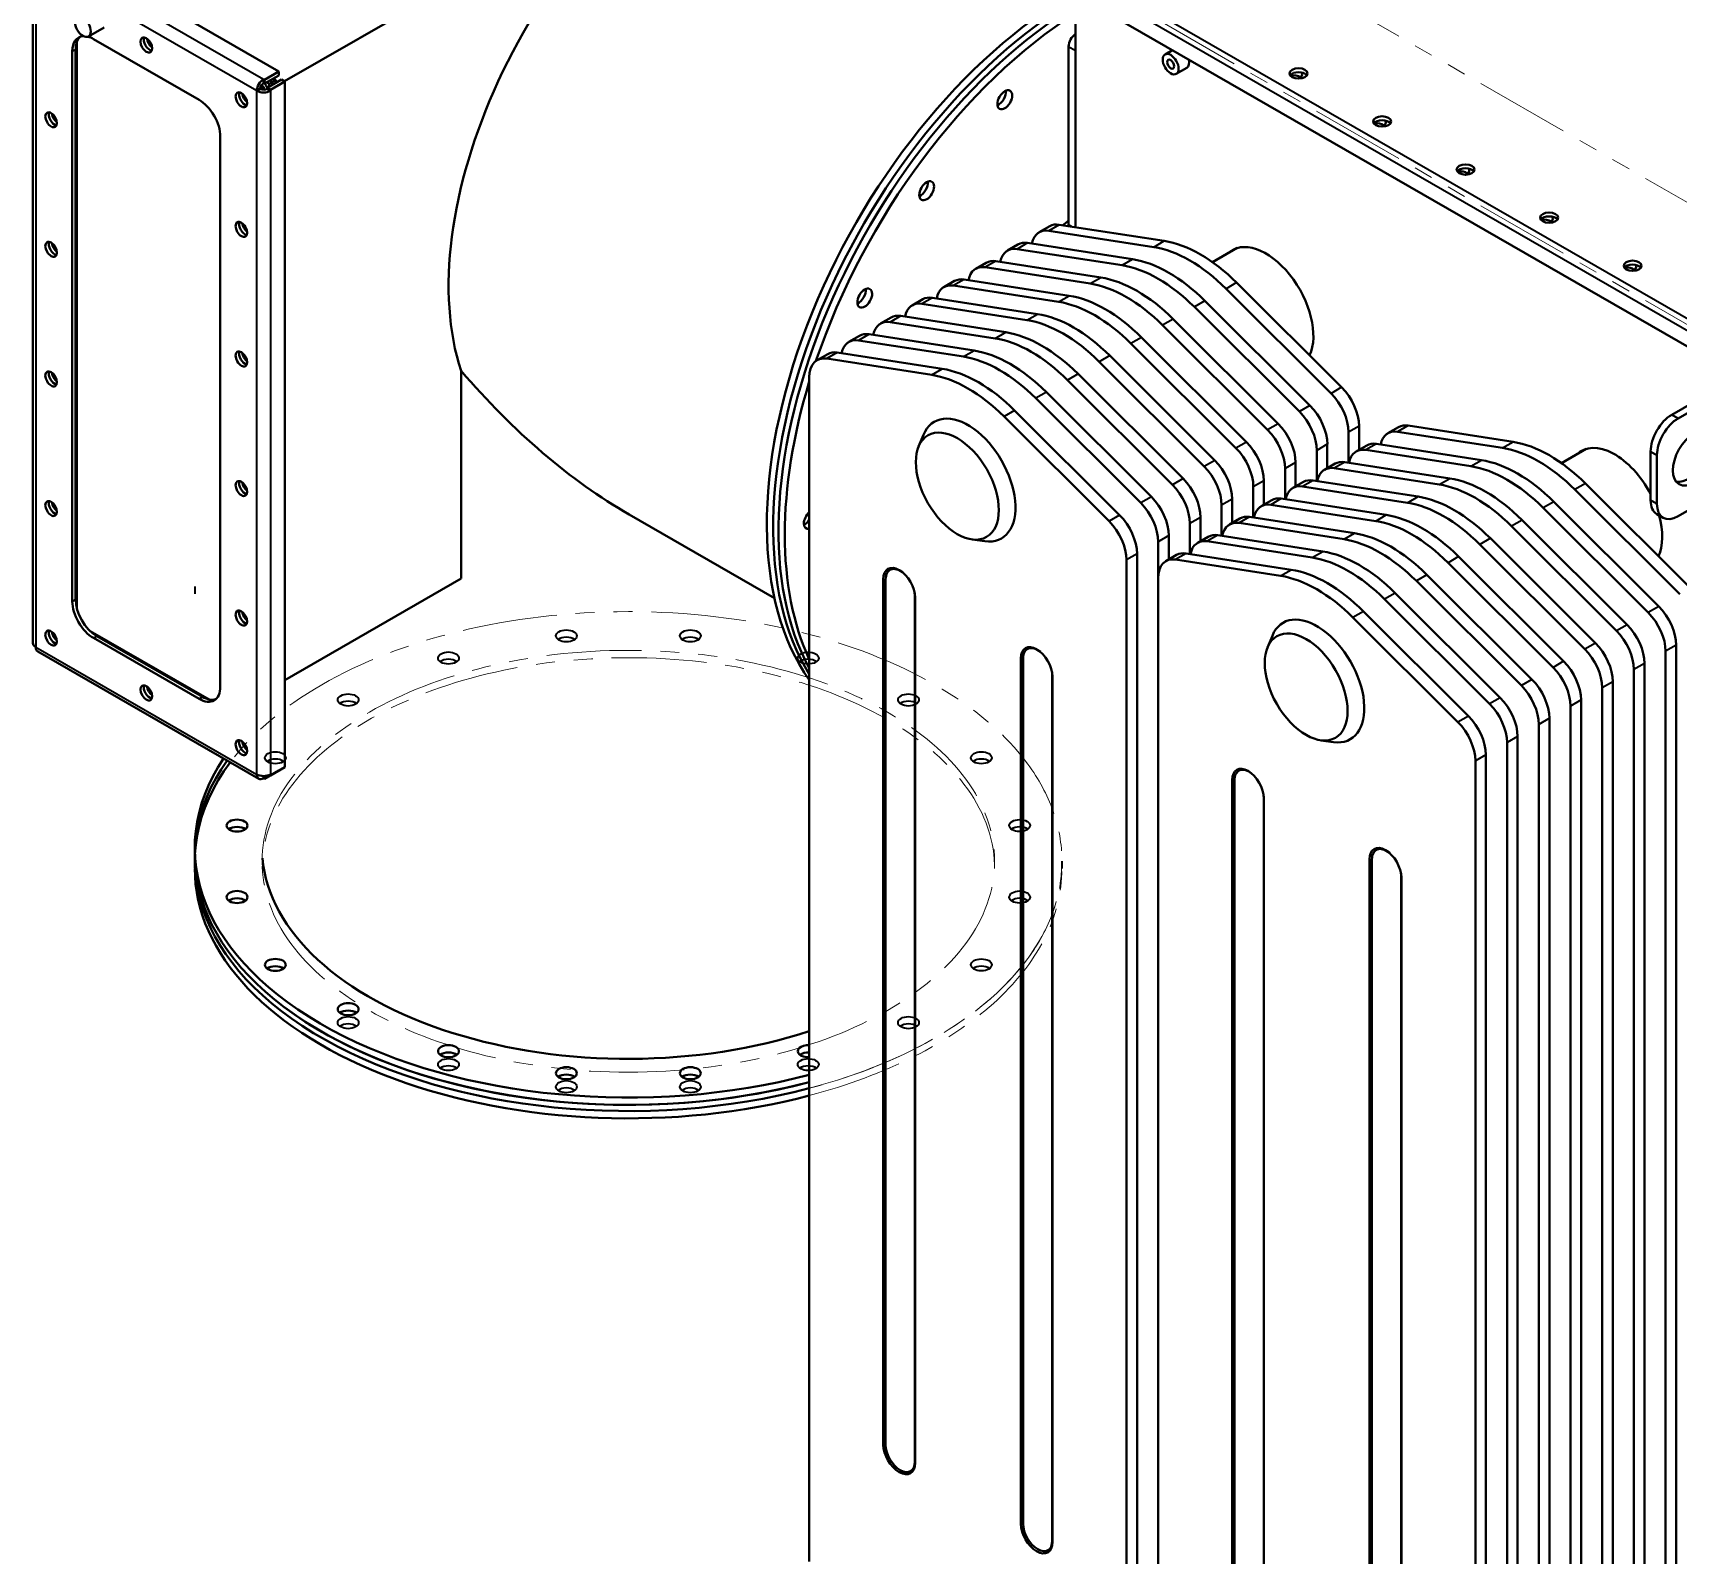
# Model space of a CAD drawing. Header units: millimetres. Extents: x 0 to 5945, y 0 to 4205.
# Drawn here: x 4863 to 5413, y 3178 to 3687 of the extents above; entities that cross this region are included whole.
import ezdxf

# ---------------------------------------------------------------- set-up
doc = ezdxf.new("R2010")
doc.units = ezdxf.units.MM
doc.header["$LTSCALE"] = 5
doc.linetypes.add('PHANTOM', pattern=[63.5, 31.75, -6.35, 6.35, -6.35, 6.35, -6.35])
for name, color, linetype, lineweight in [('가시적인 것(ISO)', 3, 'Continuous', 40), ('가시적인 좁은 것(ISO)', 3, 'Continuous', 35), ('참조(ISO)', 6, 'Continuous', 35)]:
    doc.layers.add(name, color=color, linetype=linetype, lineweight=lineweight)

msp = doc.modelspace()

# ---------------------------------------------------------------- linework, layer by layer
at = {"layer": '가시적인 것(ISO)'}
for p, q in [((4947.2101, 3670.8857), (5088.7463, 3752.391)), ((4870.7675, 3717.139), (4945.3936, 3674.1647)), ((4863.0906, 3711.5631), (4863.0906, 3482.977)), ((5187.837, 3713.7434), (5452.8106, 3561.1552)), ((5211.7829, 3622.0777), (5211.7829, 3699.9539)), ((4886.971, 3688.9079), (4881.6677, 3685.8539)), ((4877.3921, 3681.5481), (4877.3921, 3497.6)), ((4877.7457, 3683.8973), (4877.7457, 3494.8436)), ((4883.3318, 3685.0001), (4918.6872, 3664.6403)), ((5209.4848, 3622.8349), (5209.4848, 3682.5158)), ((5244.2139, 3681.2781), (5241.7314, 3679.8485)), ((4876.2608, 3496.9485), (4876.2608, 3680.8966)), ((4940.5853, 3671.3958), (4940.2539, 3671.5866)), ((4940.2539, 3670.2785), (4940.2539, 3671.5866)), ((4940.2539, 3670.2785), (4940.5853, 3670.0877)), ((4945.3936, 3674.1647), (4940.5853, 3671.3958)), ((4940.5853, 3670.0877), (4945.3936, 3672.8566)), ((4940.5853, 3670.0877), (4940.5853, 3671.3958)), ((4941.2886, 3670.4927), (4942.0924, 3670.0298)), ((4941.3853, 3668.7021), (4946.1936, 3671.471)), ((4943.1531, 3670.6406), (4942.0924, 3670.0298)), ((4942.0924, 3670.0298), (4942.0924, 3669.1093)), ((4943.1531, 3670.6406), (4942.3492, 3671.1035)), ((4943.1531, 3670.6406), (4942.3492, 3671.1035)), ((4942.5167, 3668.0506), (4947.325, 3670.8195)), ((4943.1531, 3670.6406), (4944.2844, 3671.2921)), ((4943.1531, 3669.7201), (4943.1531, 3670.6406)), ((4943.1531, 3669.7201), (4943.1531, 3670.6406)), ((4943.4806, 3671.755), (4944.2844, 3671.2921)), ((4944.2844, 3671.2921), (4944.2844, 3670.3716)), ((4945.3936, 3672.8566), (4945.3936, 3674.1647)), ((4946.1936, 3671.471), (4947.325, 3670.8195)), ((4947.325, 3670.8195), (4947.325, 3441.4671)), ((5249.0096, 3675.3851), (5245.4741, 3673.3491)), ((4939.1226, 3668.3189), (4937.9912, 3667.6674)), ((4939.1226, 3668.4825), (4939.264, 3668.401)), ((4940.3246, 3669.0118), (4939.264, 3668.401)), ((4939.264, 3668.401), (4939.264, 3668.2375)), ((4940.3246, 3669.0118), (4939.4887, 3669.4932)), ((4940.3246, 3668.05), (4940.3246, 3669.0118)), ((4941.3853, 3668.3189), (4941.3853, 3668.7021)), ((4941.3853, 3668.7021), (4942.5167, 3668.0506)), ((4941.3853, 3668.3189), (4942.5167, 3667.6674)), ((4942.5167, 3667.6674), (4942.5167, 3668.0506)), ((4925.7582, 3652.3929), (4925.7582, 3468.4448)), ((5199.6053, 3620.3716), (5203.1409, 3622.4076)), ((5237.9452, 3615.4373), (5202.8202, 3620.8832)), ((5206.3557, 3622.9192), (5241.4807, 3617.4733)), ((5188.9987, 3614.2637), (5192.5343, 3616.2996)), ((5195.7491, 3616.8113), (5230.8741, 3611.3653)), ((5257.6385, 3610.3626), (5265.8967, 3615.1181)), ((5178.3921, 3608.1557), (5181.9277, 3610.1917)), ((5185.1425, 3610.7033), (5220.2675, 3605.2574)), ((5227.3386, 3609.3293), (5192.2136, 3614.7753)), ((5167.7855, 3602.0478), (5171.3211, 3604.0838)), ((5174.5359, 3604.5954), (5209.6609, 3599.1495)), ((5216.732, 3603.2214), (5181.607, 3608.6673)), ((5163.9293, 3598.4874), (5199.0543, 3593.0415)), ((5206.1254, 3597.1135), (5171.0004, 3602.5594)), ((5297.2546, 3566.502), (5262.1296, 3601.5104)), ((5265.6652, 3603.5463), (5300.7902, 3568.538)), ((5157.1789, 3595.9399), (5160.7145, 3597.9758)), ((5195.5188, 3591.0055), (5160.3938, 3596.4515)), ((5286.648, 3560.3941), (5251.523, 3595.4024)), ((5255.0586, 3597.4384), (5290.1836, 3562.4301)), ((5146.5723, 3589.8319), (5150.1079, 3591.8679)), ((5184.9122, 3584.8976), (5149.7872, 3590.3435)), ((5153.3227, 3592.3795), (5188.4477, 3586.9336)), ((5276.0414, 3554.2861), (5240.9164, 3589.2945)), ((5244.452, 3591.3305), (5279.577, 3556.3221)), ((5135.9657, 3583.724), (5139.5012, 3585.76)), ((5174.3056, 3578.7897), (5139.1806, 3584.2356)), ((5142.7161, 3586.2716), (5177.8411, 3580.8256)), ((5265.4348, 3548.1782), (5230.3098, 3583.1866)), ((5233.8454, 3585.2225), (5268.9704, 3550.2142)), ((5125.3591, 3577.6161), (5128.8946, 3579.652)), ((5163.699, 3572.6817), (5128.574, 3578.1277)), ((5132.1095, 3580.1636), (5167.2345, 3574.7177)), ((5254.8282, 3542.0703), (5219.7032, 3577.0786)), ((5223.2388, 3579.1146), (5258.3638, 3544.1063)), ((5006.2842, 3504.6052), (5006.2842, 3574.0967)), ((5122.7582, 3571.8737), (5122.7582, 3175.9217)), ((5244.2216, 3535.9623), (5209.0966, 3570.9707)), ((5212.6322, 3573.0067), (5247.7572, 3537.9983)), ((5433.5744, 3572.2327), (5411.187, 3559.3407)), ((5435.6957, 3571.0111), (5413.3084, 3558.1191)), ((5202.0256, 3566.8987), (5237.1506, 3531.8904)), ((5191.419, 3560.7908), (5226.544, 3525.7824)), ((5233.615, 3529.8544), (5198.49, 3564.8628)), ((5223.0084, 3523.7465), (5187.8834, 3558.7548)), ((5306.6059, 3555.5859), (5306.6059, 3547.6146)), ((5316.2779, 3553.1843), (5319.8135, 3555.2203)), ((5323.0283, 3555.7319), (5358.1533, 3550.286)), ((5159.3052, 3548.6847), (5160.9347, 3552.6628)), ((5295.9993, 3549.4779), (5295.9993, 3541.5066)), ((5303.0704, 3543.3214), (5303.0704, 3553.5499)), ((5305.6713, 3547.0764), (5309.2069, 3549.1124)), ((5312.4217, 3549.624), (5347.5467, 3544.178)), ((5354.6178, 3548.25), (5319.4928, 3553.6959)), ((5292.4638, 3537.2135), (5292.4638, 3547.442)), ((5301.8151, 3543.516), (5336.9401, 3538.0701)), ((5344.0112, 3542.1421), (5308.8862, 3547.588)), ((5374.3112, 3543.1753), (5382.5693, 3547.9309)), ((5381.0752, 3547.0704), (5380.9564, 3547.1389)), ((5381.0289, 3547.0438), (5381.0289, 3547.198)), ((5381.0289, 3547.198), (5381.0289, 3547.0438)), ((5382.0896, 3547.7757), (5382.0896, 3547.6546)), ((5382.2664, 3547.7564), (5382.2664, 3547.8369)), ((5404.116, 3547.0932), (5404.116, 3530.7423)), ((5406.2373, 3529.5207), (5406.2373, 3545.8716)), ((5281.8572, 3531.1055), (5281.8572, 3541.334)), ((5285.3927, 3543.37), (5285.3927, 3535.3987)), ((5295.0647, 3540.9684), (5298.6003, 3543.0044)), ((5333.4046, 3536.0341), (5298.2796, 3541.48)), ((5438.0571, 3539.669), (5413.3084, 3525.4172)), ((5271.2506, 3524.9976), (5271.2506, 3535.2261)), ((5274.7861, 3537.2621), (5274.7861, 3529.2908)), ((5284.4581, 3534.8605), (5287.9937, 3536.8965)), ((5322.798, 3529.9262), (5287.673, 3535.3721)), ((5291.2085, 3537.4081), (5326.3335, 3531.9622)), ((5413.9273, 3499.3147), (5378.8023, 3534.3231)), ((5382.3378, 3536.3591), (5417.4628, 3501.3507)), ((5260.644, 3518.8897), (5260.644, 3529.1182)), ((5264.1795, 3531.1541), (5264.1795, 3523.1828)), ((5273.8515, 3528.7526), (5277.3871, 3530.7885)), ((5312.1914, 3523.8182), (5277.0664, 3529.2642)), ((5280.6019, 3531.3002), (5315.7269, 3525.8542)), ((5403.3207, 3493.2068), (5368.1957, 3528.2151)), ((5371.7312, 3530.2511), (5406.8562, 3495.2428)), ((5111.0791, 3498.0211), (5062.4667, 3526.0152)), ((5250.0374, 3512.7817), (5250.0374, 3523.0102)), ((5253.5729, 3525.0462), (5253.5729, 3517.0749)), ((5263.2449, 3522.6446), (5266.7805, 3524.6806)), ((5301.5848, 3517.7103), (5266.4598, 3523.1562)), ((5269.9953, 3525.1922), (5305.1203, 3519.7463)), ((5392.7141, 3487.0989), (5357.5891, 3522.1072)), ((5361.1246, 3524.1432), (5396.2496, 3489.1348)), ((5406.1967, 3526.1484), (5408.318, 3524.9268)), ((5177.168, 3517.6655), (5181.4266, 3517.078)), ((5239.4308, 3504.6864), (5239.4308, 3516.9023)), ((5242.9663, 3518.9383), (5242.9663, 3510.967)), ((5252.6383, 3516.5367), (5256.1739, 3518.5727)), ((5290.9782, 3511.6024), (5255.8532, 3517.0483)), ((5259.3887, 3519.0843), (5294.5137, 3513.6384)), ((5382.1074, 3480.9909), (5346.9825, 3515.9993)), ((5350.518, 3518.0352), (5385.643, 3483.0269)), ((5228.8242, 3114.8423), (5228.8242, 3510.7944)), ((5232.3597, 3512.8303), (5232.3597, 3116.8783)), ((5242.0317, 3510.4288), (5245.5673, 3512.4647)), ((5280.3716, 3505.4944), (5245.2466, 3510.9404)), ((5248.7821, 3512.9763), (5283.9071, 3507.5304)), ((5339.9114, 3511.9273), (5375.0364, 3476.919)), ((5329.3048, 3505.8194), (5364.4298, 3470.811)), ((5371.5008, 3474.883), (5336.3759, 3509.8913)), ((4947.325, 3470.6528), (5006.2842, 3504.6052)), ((5147.5069, 3214.94), (5147.5069, 3504.3517)), ((5148.2818, 3214.901), (5148.2818, 3504.3127)), ((5239.4308, 3504.6864), (5239.4308, 3108.7344)), ((5318.6982, 3499.7114), (5353.8232, 3464.7031)), ((5360.8942, 3468.775), (5325.7693, 3503.7834)), ((5158.0457, 3498.69), (5158.0457, 3209.2783)), ((5158.1135, 3498.2438), (5158.1135, 3208.8321)), ((5350.2876, 3462.6671), (5315.1626, 3497.6755)), ((5339.681, 3456.5592), (5304.556, 3491.5675)), ((5308.0916, 3493.6035), (5343.2166, 3458.5952)), ((4882.2678, 3487.0209), (4922.014, 3464.1325)), ((4918.6872, 3464.3413), (4883.3318, 3484.7011)), ((4884.4632, 3485.3526), (4919.8185, 3464.9928)), ((5275.9779, 3481.4974), (5277.6073, 3485.4755)), ((4864.6936, 3480.2039), (4938.657, 3437.6112)), ((5193.4689, 3188.4723), (5193.4689, 3477.884)), ((5194.2438, 3188.4332), (5194.2438, 3477.8449)), ((5409.1364, 3084.3027), (5409.1364, 3480.2547)), ((5412.672, 3482.2907), (5412.672, 3086.3386)), ((5204.0077, 3472.2223), (5204.0077, 3182.8106)), ((5398.5298, 3078.1947), (5398.5298, 3474.1467)), ((5402.0654, 3476.1827), (5402.0654, 3080.2307)), ((5204.0755, 3471.776), (5204.0755, 3182.3644)), ((5387.9232, 3072.0868), (5387.9232, 3468.0388)), ((5391.4588, 3470.0748), (5391.4588, 3074.1228)), ((5377.3166, 3065.9789), (5377.3166, 3461.9309)), ((5380.8522, 3463.9668), (5380.8522, 3068.0148)), ((5366.71, 3059.8709), (5366.71, 3455.8229)), ((5370.2456, 3457.8589), (5370.2456, 3061.9069)), ((5293.8407, 3450.4782), (5298.0992, 3449.8907)), ((5359.639, 3451.751), (5359.639, 3055.799)), ((5349.0324, 3445.643), (5349.0324, 3049.691)), ((5356.1034, 3053.763), (5356.1034, 3449.715)), ((4940.5853, 3437.5773), (4945.3936, 3440.3462)), ((4942.1594, 3438.9039), (4942.5167, 3438.6981)), ((4947.325, 3441.4671), (4942.5167, 3438.6981)), ((4942.5167, 3438.6981), (4942.5167, 3439.0813)), ((4945.3936, 3440.3549), (4945.3936, 3440.3462)), ((5345.4968, 3047.655), (5345.4968, 3443.6071)), ((4940.2539, 3438.5415), (4940.2539, 3437.7681)), ((4940.2539, 3437.7681), (4940.5853, 3437.5773)), ((4940.5853, 3438.5514), (4940.5853, 3437.5773)), ((5264.1795, 3147.7527), (5264.1795, 3437.1644)), ((5264.9544, 3147.7137), (5264.9544, 3437.1254)), ((5274.7183, 3431.5027), (5274.7183, 3142.091)), ((5274.7861, 3431.0565), (5274.7861, 3141.6448)), ((5310.1415, 3121.285), (5310.1415, 3410.6967)), ((5310.9164, 3121.246), (5310.9164, 3410.6576)), ((5320.6803, 3405.035), (5320.6803, 3115.6233)), ((5320.7481, 3404.5887), (5320.7481, 3115.1771))]:
    msp.add_line(p, q, dxfattribs=at)
for centre, major_axis, ratio, start_param, end_param in [((5088.7463, 3652.2415), (-61.1314, -106.1565), 0.57809312, 3.92505711, 5.80697069), ((5211.0758, 3581.7966), (-72.3597, -125.6546), 0.57809312, 3.92488681, 6.02867093), ((5213.1971, 3580.575), (-72.3597, -125.6546), 0.57809312, 3.93885065, 5.98641387), ((5213.1971, 3580.575), (-72.3597, -125.6546), 0.57809312, 3.93885065, 5.98641387), ((5214.9649, 3579.557), (-72.3597, -125.6546), 0.57809312, 3.95609658, 5.94845985), ((5214.9649, 3579.557), (-72.3597, -125.6546), 0.57809312, 3.95609658, 5.94845985), ((5217.0862, 3578.3354), (-72.3597, -125.6546), 0.57809312, 3.97680434, 5.04105558), ((5211.9597, 3683.941), (-1.7466, -3.033), 0.57809312, 3.99654656, 5.49585344), ((4883.3318, 3676.8246), (-4.9903, 8.6658), 0.57809312, 5.99767199, 7.07051718), ((4884.4632, 3677.4761), (-4.9903, 8.6658), 0.57809312, 0.1131603, 0.78733187), ((4883.3318, 3676.8246), (4.9903, -8.6658), 0.57809312, 2.3581282, 2.61959577), ((4902.1409, 3683.6472), (-1.3723, 2.3831), 0.57809312, 0.42312772, 2.71846493), ((4902.1409, 3683.6472), (1.3723, -2.3831), 0.57809312, 3.56472037, 5.86005759), ((4903.2015, 3684.258), (1.3723, -2.3831), 0.57809312, 4.06153268, 5.36324528), ((4903.2015, 3684.258), (-1.3723, 2.3831), 0.57809312, 0.91994003, 2.22165262), ((5247.1383, 3678.6348), (1.8714, -3.2497), 0.57809312, 0, 1.10556664), ((4940.2539, 3668.9705), (-1.5969, -2.7731), 0.57809312, 3.92505711, 5.49585344), ((4940.2539, 3668.9705), (0.7985, 1.3865), 0.57809312, 0.78346445, 2.22893295), ((4938.5569, 3667.978), (-2.4952, 4.3329), 0.57809312, 4.55493043, 4.87631282), ((5286.3827, 3672.2065), (3, 0), 0.5758617, 0.38826696, 2.7533257), ((5284.6149, 3671.1806), (-3, 0), 0.5758617, 3.77455889, 5.04334361), ((5284.6149, 3673.2244), (3, 0), 0.5758617, 5.30135424, 6.63880804), ((4918.6872, 3656.4648), (4.9903, -8.6658), 0.57809312, 0.78733187, 2.3581282), ((4933.9607, 3665.3234), (-1.3723, 2.3831), 0.57809312, 0.42312772, 2.71846493), ((4933.9607, 3665.3234), (1.3723, -2.3831), 0.57809312, 3.56472037, 5.86005759), ((4935.0213, 3665.9342), (1.3723, -2.3831), 0.57809312, 4.06153268, 5.36324528), ((4935.0213, 3665.9342), (-1.3723, 2.3831), 0.57809312, 0.91994003, 2.22165262), ((4940.2539, 3668.9705), (3.2, 0), 0.5758617, 3.92699082, 5.49778714), ((4940.2539, 3668.9705), (1.6, 0), 0.5758617, 4.05231865, 5.49778714), ((5186.0126, 3665.9077), (1.7466, 3.033), 0.57809312, 3.79126171, 5.63351625), ((5186.0126, 3665.9077), (-1.7466, -3.033), 0.57809312, 0.64966906, 2.4919236), ((4870.3211, 3658.641), (-1.3723, 2.3831), 0.57809312, 0.42312772, 2.71846493), ((4870.3211, 3658.641), (1.3723, -2.3831), 0.57809312, 3.56472037, 5.86005759), ((4871.3817, 3659.2518), (1.3723, -2.3831), 0.57809312, 4.06153268, 5.36324528), ((4871.3817, 3659.2518), (-1.3723, 2.3831), 0.57809312, 0.91994003, 2.22165262), ((5314.3134, 3656.1222), (3, 0), 0.5758617, 0.38826696, 2.7533257), ((5312.5456, 3655.0963), (-3, 0), 0.5758617, 3.77455889, 5.04334361), ((5312.5456, 3657.1402), (3, 0), 0.5758617, 5.30135424, 6.63880804), ((5159.8943, 3635.4808), (1.7466, 3.033), 0.57809312, 3.79126171, 5.63351625), ((5159.8943, 3635.4808), (-1.7466, -3.033), 0.57809312, 0.64966906, 2.4919236), ((5342.2441, 3640.038), (3, 0), 0.5758617, 0.38826696, 2.7533257), ((5340.4764, 3639.0121), (-3, 0), 0.5758617, 3.77455889, 5.04334361), ((5340.4764, 3641.056), (3, 0), 0.5758617, 5.30135424, 6.63880804), ((4933.9607, 3621.9934), (-1.3723, 2.3831), 0.57809312, 0.42312772, 2.71846493), ((4933.9607, 3621.9934), (1.3723, -2.3831), 0.57809312, 3.56472037, 5.86005759), ((4935.0213, 3622.6042), (1.3723, -2.3831), 0.57809312, 4.06153268, 5.36324528), ((4935.0213, 3622.6042), (-1.3723, 2.3831), 0.57809312, 0.91994003, 2.22165262), ((5205.8432, 3609.5393), (-6.2379, 10.8323), 0.57809312, 5.8487867, 6.86714547), ((5209.3788, 3611.5753), (-6.2379, 10.8323), 0.57809312, 5.8487867, 6.28318531), ((5217.0862, 3578.3354), (31.1895, 54.1615), 0.57809312, 0.95632402, 1.00102171), ((5211.9597, 3624.2601), (-1.7466, -3.033), 0.57809312, 5.49585344, 5.64333375), ((5370.1748, 3623.9538), (3, 0), 0.5758617, 0.38826696, 2.7533257), ((5368.4071, 3622.9279), (-3, 0), 0.5758617, 3.77455889, 5.04334361), ((5368.4071, 3624.9718), (3, 0), 0.5758617, 5.30135424, 6.63880804), ((4870.3211, 3615.311), (-1.3723, 2.3831), 0.57809312, 0.42312772, 2.71846493), ((4870.3211, 3615.311), (1.3723, -2.3831), 0.57809312, 3.56472037, 5.86005759), ((4871.3817, 3615.9218), (1.3723, -2.3831), 0.57809312, 4.06153268, 5.36324528), ((4871.3817, 3615.9218), (-1.3723, 2.3831), 0.57809312, 0.91994003, 2.22165262), ((5195.2366, 3603.4314), (-6.2379, 10.8323), 0.57809312, 5.8487867, 6.86714547), ((5198.7722, 3605.4674), (-6.2379, 10.8323), 0.57809312, 5.8487867, 6.28318531), ((5250.0374, 3570.0617), (-24.9516, 43.3292), 0.57809312, 5.150655, 5.8487867), ((5253.5729, 3572.0977), (24.9516, -43.3292), 0.57809312, 2.00906235, 2.70719405), ((5275.4225, 3594.8993), (-11.2282, 19.4981), 0.57809312, 3.52476403, 6.42472478), ((5188.1656, 3599.3594), (-6.2379, 10.8323), 0.57809312, 5.8487867, 6.28318531), ((5242.9663, 3565.9897), (24.9516, -43.3292), 0.57809312, 2.00906235, 2.70719405), ((5276.5539, 3595.5509), (-11.2282, 19.4981), 0.57809312, 0.05020729, 0.14153947), ((5398.1056, 3607.8695), (3, 0), 0.5758617, 0.38826696, 2.7533257), ((5396.3378, 3608.8875), (3, 0), 0.5758617, 5.30135424, 6.63880804), ((5177.559, 3593.2515), (-6.2379, 10.8323), 0.57809312, 5.8487867, 6.28318531), ((5184.63, 3597.3234), (-6.2379, 10.8323), 0.57809312, 5.8487867, 6.86714547), ((5232.3597, 3559.8818), (24.9516, -43.3292), 0.57809312, 2.00906235, 2.70719405), ((5239.4308, 3563.9537), (-24.9516, 43.3292), 0.57809312, 5.150655, 5.8487867), ((5396.3378, 3606.8437), (-3, 0), 0.5758617, 3.77455889, 5.04334361), ((5139.1668, 3599.5796), (1.7466, 3.033), 0.57809312, 3.79126171, 5.63351625), ((5139.1668, 3599.5796), (-1.7466, -3.033), 0.57809312, 0.64966906, 2.4919236), ((5166.9524, 3587.1435), (-6.2379, 10.8323), 0.57809312, 5.8487867, 6.28318531), ((5174.0234, 3591.2155), (-6.2379, 10.8323), 0.57809312, 5.8487867, 6.86714547), ((5221.7531, 3553.7738), (24.9516, -43.3292), 0.57809312, 2.00906235, 2.70719405), ((5228.8242, 3557.8458), (-24.9516, 43.3292), 0.57809312, 5.150655, 5.8487867), ((5163.4168, 3585.1076), (-6.2379, 10.8323), 0.57809312, 5.8487867, 6.86714547), ((5211.1465, 3547.6659), (24.9516, -43.3292), 0.57809312, 2.00906235, 2.70719405), ((5218.2176, 3551.7379), (-24.9516, 43.3292), 0.57809312, 5.150655, 5.8487867), ((5152.8102, 3578.9996), (-6.2379, 10.8323), 0.57809312, 5.8487867, 6.86714547), ((5156.3458, 3581.0356), (-6.2379, 10.8323), 0.57809312, 5.8487867, 6.28318531), ((5207.611, 3545.6299), (-24.9516, 43.3292), 0.57809312, 5.150655, 5.8487867), ((5142.2036, 3572.8917), (-6.2379, 10.8323), 0.57809312, 5.8487867, 6.86714547), ((5145.7392, 3574.9277), (-6.2379, 10.8323), 0.57809312, 5.8487867, 6.28318531), ((5197.0044, 3539.522), (-24.9516, 43.3292), 0.57809312, 5.150655, 5.8487867), ((5200.5399, 3541.558), (24.9516, -43.3292), 0.57809312, 2.00906235, 2.70719405), ((4933.9607, 3578.6634), (-1.3723, 2.3831), 0.57809312, 0.42312772, 2.71846493), ((4933.9607, 3578.6634), (1.3723, -2.3831), 0.57809312, 3.56472037, 5.86005759), ((4935.0213, 3579.2742), (1.3723, -2.3831), 0.57809312, 4.06153268, 5.36324528), ((4935.0213, 3579.2742), (-1.3723, 2.3831), 0.57809312, 0.91994003, 2.22165262), ((5131.597, 3566.7838), (-6.2379, 10.8323), 0.57809312, 5.8487867, 7.07051718), ((5135.1326, 3568.8197), (-6.2379, 10.8323), 0.57809312, 5.8487867, 6.28318531), ((5186.3978, 3533.4141), (-24.9516, 43.3292), 0.57809312, 5.150655, 5.8487867), ((5189.9333, 3535.45), (24.9516, -43.3292), 0.57809312, 2.00906235, 2.70719405), ((4870.3211, 3571.981), (-1.3723, 2.3831), 0.57809312, 0.42312772, 2.71846493), ((4870.3211, 3571.981), (1.3723, -2.3831), 0.57809312, 3.56472037, 5.86005759), ((4871.3817, 3572.5918), (1.3723, -2.3831), 0.57809312, 4.06153268, 5.36324528), ((4871.3817, 3572.5918), (-1.3723, 2.3831), 0.57809312, 0.91994003, 2.22165262), ((5062.2298, 3667.5113), (-86.7043, 149.9827), 0.57697849, 1.88094673, 2.35716134), ((5175.7912, 3527.3061), (-24.9516, 43.3292), 0.57809312, 5.150655, 5.8487867), ((5179.3267, 3529.3421), (24.9516, -43.3292), 0.57809312, 2.00906235, 2.70719405), ((5217.0862, 3578.3354), (-72.3597, -125.6546), 0.57809312, 5.09313759, 5.89856928), ((5294.2316, 3558.6398), (-6.2379, 10.8323), 0.57809312, 3.92892453, 5.150655), ((5297.7671, 3560.6758), (6.2379, -10.8323), 0.57809312, 0.78733187, 2.00906235), ((5283.625, 3552.5319), (-6.2379, 10.8323), 0.57809312, 3.92892453, 5.150655), ((5287.1605, 3554.5679), (6.2379, -10.8323), 0.57809312, 0.78733187, 2.00906235), ((5175.7912, 3537.5255), (-11.2282, 19.4981), 0.57809312, 2.72019421, 6.70458375), ((5276.5539, 3548.46), (6.2379, -10.8323), 0.57809312, 0.78733187, 2.00906235), ((5326.0514, 3544.388), (-6.2379, 10.8323), 0.57809312, 5.8487867, 6.28318531), ((5411.187, 3551.1652), (-4.9903, -8.6658), 0.57809312, 3.92505711, 5.49585344), ((5413.3084, 3549.9436), (4.9903, 8.6658), 0.57809312, 0.78346445, 2.35426078), ((5265.9473, 3542.352), (6.2379, -10.8323), 0.57809312, 0.78733187, 2.00906235), ((5273.0184, 3546.424), (-6.2379, 10.8323), 0.57809312, 3.92892453, 5.150655), ((5315.4448, 3538.2801), (-6.2379, 10.8323), 0.57809312, 5.8487867, 6.28318531), ((5322.5158, 3542.352), (-6.2379, 10.8323), 0.57809312, 5.8487867, 6.86714547), ((5370.2456, 3504.9104), (24.9516, -43.3292), 0.57809312, 2.00906235, 2.70719405), ((5392.0952, 3527.712), (-11.2282, 19.4981), 0.57809312, 4.64321908, 6.42472478), ((5416.4903, 3546.0437), (-4.9903, -8.6658), 0.57809312, 0.21333761, 2.92825504), ((5255.3407, 3536.2441), (6.2379, -10.8323), 0.57809312, 0.78733187, 2.00906235), ((5262.4118, 3540.316), (-6.2379, 10.8323), 0.57809312, 3.92892453, 5.150655), ((5304.8382, 3532.1721), (-6.2379, 10.8323), 0.57809312, 5.8487867, 6.28318531), ((5311.9092, 3536.2441), (-6.2379, 10.8323), 0.57809312, 5.8487867, 6.86714547), ((5359.639, 3498.8024), (24.9516, -43.3292), 0.57809312, 2.00906235, 2.70719405), ((5366.71, 3502.8744), (-24.9516, 43.3292), 0.57809312, 5.150655, 5.8487867), ((5393.2265, 3528.3636), (-11.2282, 19.4981), 0.57809312, 0.05020729, 0.14153947), ((5244.7341, 3530.1361), (6.2379, -10.8323), 0.57809312, 0.78733187, 2.00906235), ((5251.8052, 3534.2081), (-6.2379, 10.8323), 0.57809312, 3.92892453, 5.150655), ((5301.3026, 3530.1361), (-6.2379, 10.8323), 0.57809312, 5.8487867, 6.86714547), ((5349.0324, 3492.6945), (24.9516, -43.3292), 0.57809312, 2.00906235, 2.70719405), ((5356.1034, 3496.7664), (-24.9516, 43.3292), 0.57809312, 5.150655, 5.8487867), ((4933.9607, 3535.3334), (-1.3723, 2.3831), 0.57809312, 0.42312772, 2.71846493), ((4933.9607, 3535.3334), (1.3723, -2.3831), 0.57809312, 3.56472037, 5.86005759), ((4935.0213, 3535.9442), (1.3723, -2.3831), 0.57809312, 4.06153268, 5.36324528), ((4935.0213, 3535.9442), (-1.3723, 2.3831), 0.57809312, 0.91994003, 2.22165262), ((5241.1986, 3528.1002), (-6.2379, 10.8323), 0.57809312, 3.92892453, 5.150655), ((5290.696, 3524.0282), (-6.2379, 10.8323), 0.57809312, 5.8487867, 6.86714547), ((5294.2316, 3526.0642), (-6.2379, 10.8323), 0.57809312, 5.8487867, 6.28318531), ((5345.4968, 3490.6585), (-24.9516, 43.3292), 0.57809312, 5.150655, 5.8487867), ((4870.3211, 3528.651), (-1.3723, 2.3831), 0.57809312, 0.42312772, 2.71846493), ((4870.3211, 3528.651), (1.3723, -2.3831), 0.57809312, 3.56472037, 5.86005759), ((4871.3817, 3529.2618), (1.3723, -2.3831), 0.57809312, 4.06153268, 5.36324528), ((4871.3817, 3529.2618), (-1.3723, 2.3831), 0.57809312, 0.91994003, 2.22165262), ((5230.592, 3521.9922), (-6.2379, 10.8323), 0.57809312, 3.92892453, 5.150655), ((5234.1275, 3524.0282), (6.2379, -10.8323), 0.57809312, 0.78733187, 2.00906235), ((5280.0894, 3517.9203), (-6.2379, 10.8323), 0.57809312, 5.8487867, 6.86714547), ((5283.625, 3519.9563), (-6.2379, 10.8323), 0.57809312, 5.8487867, 6.28318531), ((5334.8902, 3484.5506), (-24.9516, 43.3292), 0.57809312, 5.150655, 5.8487867), ((5338.4258, 3486.5866), (24.9516, -43.3292), 0.57809312, 2.00906235, 2.70719405), ((5411.187, 3534.8142), (-4.9903, -8.6658), 0.57809312, 5.49585344, 6.28318531), ((5413.3084, 3533.5927), (-4.9903, -8.6658), 0.57809312, 5.49585344, 7.06664976), ((5123.3946, 3524.382), (-1.7466, -3.033), 0.57809312, 4.18512158, 6.80658529), ((5121.2733, 3525.6036), (1.7466, 3.033), 0.57809312, 3.79126171, 4.56855822), ((5121.2733, 3525.6036), (-1.7466, -3.033), 0.57809312, 0.64966906, 1.42696556), ((5219.9854, 3515.8843), (-6.2379, 10.8323), 0.57809312, 3.92892453, 5.150655), ((5223.5209, 3517.9203), (6.2379, -10.8323), 0.57809312, 0.78733187, 2.00906235), ((5269.4828, 3511.8123), (-6.2379, 10.8323), 0.57809312, 5.8487867, 6.86714547), ((5273.0184, 3513.8483), (-6.2379, 10.8323), 0.57809312, 5.8487867, 6.28318531), ((5324.2836, 3478.4426), (-24.9516, 43.3292), 0.57809312, 5.150655, 5.8487867), ((5327.8191, 3480.4786), (24.9516, -43.3292), 0.57809312, 2.00906235, 2.70719405), ((5392.0952, 3527.712), (11.2282, -19.4981), 0.57809312, 0.38317138, 1.15180244), ((5258.8762, 3505.7044), (-6.2379, 10.8323), 0.57809312, 5.8487867, 6.86714547), ((5262.4118, 3507.7404), (-6.2379, 10.8323), 0.57809312, 5.8487867, 6.28318531), ((5313.677, 3472.3347), (-24.9516, 43.3292), 0.57809312, 5.150655, 5.8487867), ((5317.2125, 3474.3707), (24.9516, -43.3292), 0.57809312, 2.00906235, 2.70719405), ((5248.2696, 3499.5965), (-6.2379, 10.8323), 0.57809312, 5.8487867, 7.07051718), ((5251.8052, 3501.6324), (-6.2379, 10.8323), 0.57809312, 5.8487867, 6.28318531), ((5303.0704, 3466.2268), (-24.9516, 43.3292), 0.57809312, 5.150655, 5.8487867), ((5306.6059, 3468.2627), (24.9516, -43.3292), 0.57809312, 2.00906235, 2.70719405), ((5152.8102, 3501.2977), (-3.7427, 6.4994), 0.57809312, 3.92892453, 7.07051718), ((5153.1638, 3501.5013), (-3.4454, 5.983), 0.57809312, 5.30470402, 7.07051718), ((5292.4638, 3460.1188), (-24.9516, 43.3292), 0.57809312, 5.150655, 5.8487867), ((5295.9993, 3462.1548), (24.9516, -43.3292), 0.57809312, 2.00906235, 2.70719405), ((5153.1638, 3501.5013), (3.4454, -5.983), 0.57809312, 0.78733187, 0.97848129), ((4883.3318, 3492.8765), (-4.9903, 8.6658), 0.57809312, 0.78733187, 2.3581282), ((4884.4632, 3493.528), (4.9903, -8.6658), 0.57809312, 3.92892453, 5.49972085), ((5403.8331, 3487.3806), (6.2379, -10.8323), 0.57809312, 0.78733187, 2.00906235), ((4933.9607, 3492.0034), (-1.3723, 2.3831), 0.57809312, 0.42312772, 2.71846493), ((4933.9607, 3492.0034), (1.3723, -2.3831), 0.57809312, 3.56472037, 5.86005759), ((4935.0213, 3492.6142), (1.3723, -2.3831), 0.57809312, 4.06153268, 5.36324528), ((4935.0213, 3492.6142), (-1.3723, 2.3831), 0.57809312, 0.91994003, 2.22165262), ((5292.4638, 3470.3382), (-11.2282, 19.4981), 0.57809312, 2.72019421, 6.70458375), ((5393.2265, 3481.2727), (6.2379, -10.8323), 0.57809312, 0.78733187, 2.00906235), ((5400.2976, 3485.3446), (-6.2379, 10.8323), 0.57809312, 3.92892453, 5.150655), ((4866.2906, 3482.977), (-3.2, 0), 0.5758617, 0, 0.78539816), ((4870.3211, 3485.321), (-1.3723, 2.3831), 0.57809312, 0.42312772, 2.71846493), ((4870.3211, 3485.321), (1.3723, -2.3831), 0.57809312, 3.56472037, 5.86005759), ((4871.3817, 3485.9318), (1.3723, -2.3831), 0.57809312, 4.06153268, 5.36324528), ((4871.3817, 3485.9318), (-1.3723, 2.3831), 0.57809312, 0.91994003, 2.22165262), ((5382.6199, 3475.1647), (6.2379, -10.8323), 0.57809312, 0.78733187, 2.00906235), ((5389.691, 3479.2367), (-6.2379, 10.8323), 0.57809312, 3.92892453, 5.150655), ((4866.2906, 3482.977), (-1.5969, -2.7731), 0.57809312, 5.49585344, 6.28318531), ((5198.7722, 3474.83), (-3.7427, 6.4994), 0.57809312, 3.92892453, 7.07051718), ((5199.1257, 3475.0336), (-3.4454, 5.983), 0.57809312, 5.30470402, 7.07051718), ((5379.0844, 3473.1287), (-6.2379, 10.8323), 0.57809312, 3.92892453, 5.150655), ((5199.1257, 3475.0336), (3.4454, -5.983), 0.57809312, 0.78733187, 0.97848129), ((5368.4778, 3467.0208), (-6.2379, 10.8323), 0.57809312, 3.92892453, 5.150655), ((5372.0133, 3469.0568), (6.2379, -10.8323), 0.57809312, 0.78733187, 2.00906235), ((4902.1409, 3466.9972), (-1.3723, 2.3831), 0.57809312, 0.42312772, 2.71846493), ((4902.1409, 3466.9972), (1.3723, -2.3831), 0.57809312, 3.56472037, 5.86005759), ((4903.2015, 3467.608), (1.3723, -2.3831), 0.57809312, 4.06153268, 5.36324528), ((4903.2015, 3467.608), (-1.3723, 2.3831), 0.57809312, 0.91994003, 2.22165262), ((4918.6872, 3472.5167), (4.9903, -8.6658), 0.57809312, 5.49972085, 7.07051718), ((5357.8712, 3460.9129), (-6.2379, 10.8323), 0.57809312, 3.92892453, 5.150655), ((5361.4067, 3462.9489), (6.2379, -10.8323), 0.57809312, 0.78733187, 2.00906235), ((4919.8185, 3473.1683), (4.9903, -8.6658), 0.57809312, 5.49972085, 6.17002501), ((5347.2646, 3454.8049), (-6.2379, 10.8323), 0.57809312, 3.92892453, 5.150655), ((5350.8001, 3456.8409), (6.2379, -10.8323), 0.57809312, 0.78733187, 2.00906235), ((5336.658, 3448.697), (-6.2379, 10.8323), 0.57809312, 3.92892453, 5.150655), ((5340.1935, 3450.733), (6.2379, -10.8323), 0.57809312, 0.78733187, 2.00906235), ((4933.9607, 3448.6734), (-1.3723, 2.3831), 0.57809312, 0.42312772, 2.71846493), ((4933.9607, 3448.6734), (1.3723, -2.3831), 0.57809312, 3.56472037, 5.86005759), ((4935.0213, 3449.2842), (1.3723, -2.3831), 0.57809312, 4.06153268, 5.36324528), ((4935.0213, 3449.2842), (-1.3723, 2.3831), 0.57809312, 0.91994003, 2.22165262), ((5062.2298, 3414.5158), (145, 0), 0.5758617, 2.77539968, 5.14301179), ((5062.2298, 3410.0192), (-145, 0), 0.5758617, -0.40751202, 2.00141913), ((5062.2298, 3412.0631), (145, 0), 0.5758617, 2.7527731, 5.14301179), ((4940.2539, 3440.3843), (-1.5969, -2.7731), 0.57809312, 5.49585344, 7.06664976), ((4940.2539, 3440.3843), (-3.2, 0), 0.5758617, 0.78539816, 2.35619449), ((5269.4828, 3434.1104), (-3.7427, 6.4994), 0.57809312, 3.92892453, 7.07051718), ((5269.8364, 3434.314), (-3.4454, 5.983), 0.57809312, 5.30470402, 7.07051718), ((5269.8364, 3434.314), (3.4454, -5.983), 0.57809312, 0.78733187, 0.97848129), ((4931.3611, 3419.5028), (-3.5, 0), 0.5758617, 3.79568613, 5.62909183), ((5315.4448, 3407.6427), (-3.7427, 6.4994), 0.57809312, 3.92892453, 7.07051718), ((5315.7983, 3407.8463), (-3.4454, 5.983), 0.57809312, 5.30470402, 7.07051718), ((5062.2298, 3407.5666), (145, 0), 0.5758617, 3.14159265, 5.14301179), ((5062.2298, 3414.5158), (122.5, 0), 0.5758617, 3.19086726, 5.22919856), ((5315.7983, 3407.8463), (3.4454, -5.983), 0.57809312, 0.78733187, 0.97848129), ((4931.3611, 3395.6304), (-3.5, 0), 0.5758617, 3.79568613, 5.62909183), ((4944.1715, 3372.9264), (-3.5, 0), 0.5758617, 3.79568613, 5.62909183), ((5062.2298, 3412.0631), (145, 0), 0.5758617, 3.79757809, 5.14301179), ((4968.5382, 3358.1097), (-3.5, 0), 0.5758617, 3.79568613, 5.62909183), ((4968.5382, 3358.1097), (3.5, 0), 0.5758617, 0.65409348, 2.48749917), ((5002.0761, 3344.0778), (-3.5, 0), 0.5758617, 3.79568613, 5.62909183), ((5002.0761, 3344.0778), (3.5, 0), 0.5758617, 0.65409348, 2.48749917), ((5122.3836, 3346.5305), (-3.5, 0), 0.5758617, 4.60515523, 7.96121539), ((5122.3836, 3344.0778), (-3.5, 0), 0.5758617, 4.60515523, 5.62909183), ((5122.3836, 3344.0778), (3.5, 0), 0.5758617, 1.46356257, 2.48749917), ((5041.5023, 3336.7008), (-3.5, 0), 0.5758617, 3.79568613, 5.62909183), ((5041.5023, 3336.7008), (3.5, 0), 0.5758617, 0.65409348, 2.48749917), ((5082.9574, 3336.7008), (-3.5, 0), 0.5758617, 3.79568613, 5.62909183), ((5082.9574, 3336.7008), (3.5, 0), 0.5758617, 0.65409348, 2.48749917), ((5152.8102, 3211.886), (3.7427, -6.4994), 0.57809312, 3.92892453, 7.07051718), ((5153.1638, 3212.0896), (3.4454, -5.983), 0.57809312, 3.92892453, 7.07051718), ((5198.7722, 3185.4183), (3.7427, -6.4994), 0.57809312, 3.92892453, 7.07051718), ((5199.1257, 3185.6219), (3.4454, -5.983), 0.57809312, 3.92892453, 7.07051718)]:
    msp.add_ellipse(centre, major_axis=major_axis, ratio=ratio, start_param=start_param, end_param=end_param, dxfattribs=at)
for centre, major_axis, ratio in [((4879.7963, 3689.1036), (-1.8714, 3.2497), 0.57809312), ((4901.0095, 3682.9957), (-1.3723, 2.3831), 0.57809312), ((5243.6027, 3676.5988), (-1.8714, 3.2497), 0.57809312), ((5243.6027, 3676.5988), (-0.8293, 1.44), 0.57809312), ((5286.3827, 3673.5145), (3, 0), 0.5758617), ((4932.8293, 3664.6719), (-1.3723, 2.3831), 0.57809312), ((5188.1339, 3664.6861), (1.7466, 3.033), 0.57809312), ((4869.1897, 3657.9895), (-1.3723, 2.3831), 0.57809312), ((5314.3134, 3657.4303), (3, 0), 0.5758617), ((5342.2441, 3641.3461), (3, 0), 0.5758617), ((5162.0157, 3634.2592), (1.7466, 3.033), 0.57809312), ((5370.1748, 3625.2618), (3, 0), 0.5758617), ((4932.8293, 3621.3419), (-1.3723, 2.3831), 0.57809312), ((4869.1897, 3614.6595), (-1.3723, 2.3831), 0.57809312), ((5398.1056, 3609.1776), (3, 0), 0.5758617), ((5141.2881, 3598.358), (1.7466, 3.033), 0.57809312), ((4932.8293, 3578.0119), (-1.3723, 2.3831), 0.57809312), ((4869.1897, 3571.3295), (-1.3723, 2.3831), 0.57809312), ((5172.2557, 3535.4895), (9.7876, -16.9965), 0.57809312), ((5418.6117, 3544.8221), (4.9903, 8.6658), 0.57809312), ((4932.8293, 3534.6819), (-1.3723, 2.3831), 0.57809312), ((4869.1897, 3527.9995), (-1.3723, 2.3831), 0.57809312), ((4932.8293, 3491.3519), (-1.3723, 2.3831), 0.57809312), ((5288.9283, 3468.3022), (9.7876, -16.9965), 0.57809312), ((4869.1897, 3484.6695), (-1.3723, 2.3831), 0.57809312), ((4901.0095, 3466.3457), (-1.3723, 2.3831), 0.57809312), ((4932.8293, 3448.0219), (-1.3723, 2.3831), 0.57809312), ((4931.3611, 3421.9555), (-3.5, 0), 0.5758617), ((4931.3611, 3398.083), (-3.5, 0), 0.5758617), ((4944.1715, 3375.379), (-3.5, 0), 0.5758617), ((4968.5382, 3360.5623), (-3.5, 0), 0.5758617), ((5002.0761, 3346.5305), (-3.5, 0), 0.5758617), ((5041.5023, 3339.1535), (-3.5, 0), 0.5758617), ((5082.9574, 3339.1535), (-3.5, 0), 0.5758617)]:
    msp.add_ellipse(centre, major_axis=major_axis, ratio=ratio, dxfattribs=at)
at = {"layer": '가시적인 좁은 것(ISO)'}
for p, q in [((5190.2162, 3721.7672), (5453.967, 3569.8832)), ((4866.2906, 3714.1793), (4940.2539, 3671.5866)), ((5452.1992, 3566.8214), (5188.4484, 3718.7054)), ((4864.0278, 3710.2601), (4864.0278, 3481.6739)), ((4937.9912, 3667.6674), (4864.0278, 3710.2601)), ((4876.2608, 3680.8966), (4877.3921, 3681.5481)), ((5209.4848, 3682.5158), (5211.7829, 3681.1924)), ((4937.9912, 3439.0813), (4937.9912, 3667.6674)), ((4942.5167, 3667.6674), (4942.5167, 3439.0813)), ((5206.3557, 3622.9192), (5202.8202, 3620.8832)), ((5210.4374, 3622.2864), (5209.4848, 3622.8349)), ((5195.7491, 3616.8113), (5192.2136, 3614.7753)), ((5237.9452, 3615.4373), (5241.4807, 3617.4733)), ((5185.1425, 3610.7033), (5181.607, 3608.6673)), ((5227.3386, 3609.3293), (5230.8741, 3611.3653)), ((5174.5359, 3604.5954), (5171.0004, 3602.5594)), ((5216.732, 3603.2214), (5220.2675, 3605.2574)), ((5163.9293, 3598.4874), (5160.3938, 3596.4515)), ((5206.1254, 3597.1135), (5209.6609, 3599.1495)), ((5265.6652, 3603.5463), (5262.1296, 3601.5104)), ((5195.5188, 3591.0055), (5199.0543, 3593.0415)), ((5255.0586, 3597.4384), (5251.523, 3595.4024)), ((5153.3227, 3592.3795), (5149.7872, 3590.3435)), ((5244.452, 3591.3305), (5240.9164, 3589.2945)), ((5142.7161, 3586.2716), (5139.1806, 3584.2356)), ((5184.9122, 3584.8976), (5188.4477, 3586.9336)), ((5233.8454, 3585.2225), (5230.3098, 3583.1866)), ((5132.1095, 3580.1636), (5128.574, 3578.1277)), ((5174.3056, 3578.7897), (5177.8411, 3580.8256)), ((5223.2388, 3579.1146), (5219.7032, 3577.0786)), ((5163.699, 3572.6817), (5167.2345, 3574.7177)), ((5212.6322, 3573.0067), (5209.0966, 3570.9707)), ((5202.0256, 3566.8987), (5198.49, 3564.8628)), ((5300.7902, 3568.538), (5297.2546, 3566.502)), ((5191.419, 3560.7908), (5187.8834, 3558.7548)), ((5290.1836, 3562.4301), (5286.648, 3560.3941)), ((5279.577, 3556.3221), (5276.0414, 3554.2861)), ((5306.6059, 3555.5859), (5303.0704, 3553.5499)), ((5323.0283, 3555.7319), (5319.4928, 3553.6959)), ((5413.3084, 3558.1191), (5411.187, 3559.3407)), ((5268.9704, 3550.2142), (5265.4348, 3548.1782)), ((5295.9993, 3549.4779), (5292.4638, 3547.442)), ((5312.4217, 3549.624), (5308.8862, 3547.588)), ((5354.6178, 3548.25), (5358.1533, 3550.286)), ((5258.3638, 3544.1063), (5254.8282, 3542.0703)), ((5301.8151, 3543.516), (5298.2796, 3541.48)), ((5344.0112, 3542.1421), (5347.5467, 3544.178)), ((5404.116, 3547.0932), (5406.2373, 3545.8716)), ((5247.7572, 3537.9983), (5244.2216, 3535.9623)), ((5285.3927, 3543.37), (5281.8572, 3541.334)), ((5333.4046, 3536.0341), (5336.9401, 3538.0701)), ((5274.7861, 3537.2621), (5271.2506, 3535.2261)), ((5291.2085, 3537.4081), (5287.673, 3535.3721)), ((5382.3378, 3536.3591), (5378.8023, 3534.3231)), ((5237.1506, 3531.8904), (5233.615, 3529.8544)), ((5264.1795, 3531.1541), (5260.644, 3529.1182)), ((5280.6019, 3531.3002), (5277.0664, 3529.2642)), ((5322.798, 3529.9262), (5326.3335, 3531.9622)), ((5371.7312, 3530.2511), (5368.1957, 3528.2151)), ((5406.2373, 3529.5207), (5404.116, 3530.7423)), ((5226.544, 3525.7824), (5223.0084, 3523.7465)), ((5253.5729, 3525.0462), (5250.0374, 3523.0102)), ((5269.9953, 3525.1922), (5266.4598, 3523.1562)), ((5312.1914, 3523.8182), (5315.7269, 3525.8542)), ((5361.1246, 3524.1432), (5357.5891, 3522.1072)), ((5242.9663, 3518.9383), (5239.4308, 3516.9023)), ((5259.3887, 3519.0843), (5255.8532, 3517.0483)), ((5301.5848, 3517.7103), (5305.1203, 3519.7463)), ((5350.518, 3518.0352), (5346.9825, 3515.9993)), ((5232.3597, 3512.8303), (5228.8242, 3510.7944)), ((5248.7821, 3512.9763), (5245.2466, 3510.9404)), ((5290.9782, 3511.6024), (5294.5137, 3513.6384)), ((5339.9114, 3511.9273), (5336.3759, 3509.8913)), ((5280.3716, 3505.4944), (5283.9071, 3507.5304)), ((5329.3048, 3505.8194), (5325.7693, 3503.7834)), ((5147.5069, 3504.3517), (5148.2818, 3504.3127)), ((5318.6982, 3499.7114), (5315.1626, 3497.6755)), ((4876.2608, 3496.9485), (4877.3921, 3497.6)), ((5158.1135, 3498.2438), (5158.0457, 3498.69)), ((5406.8562, 3495.2428), (5403.3207, 3493.2068)), ((5308.0916, 3493.6035), (5304.556, 3491.5675)), ((5396.2496, 3489.1348), (5392.7141, 3487.0989)), ((4883.3318, 3484.7011), (4884.4632, 3485.3526)), ((5385.643, 3483.0269), (5382.1074, 3480.9909)), ((4864.0278, 3481.6739), (4937.9912, 3439.0813)), ((5193.4689, 3477.884), (5194.2438, 3477.8449)), ((5412.672, 3482.2907), (5409.1364, 3480.2547)), ((5204.0755, 3471.776), (5204.0077, 3472.2223)), ((5375.0364, 3476.919), (5371.5008, 3474.883)), ((5402.0654, 3476.1827), (5398.5298, 3474.1467)), ((5364.4298, 3470.811), (5360.8942, 3468.775)), ((5391.4588, 3470.0748), (5387.9232, 3468.0388)), ((4918.6872, 3464.3413), (4919.8185, 3464.9928)), ((5353.8232, 3464.7031), (5350.2876, 3462.6671)), ((5380.8522, 3463.9668), (5377.3166, 3461.9309)), ((5343.2166, 3458.5952), (5339.681, 3456.5592)), ((5370.2456, 3457.8589), (5366.71, 3455.8229)), ((5359.639, 3451.751), (5356.1034, 3449.715)), ((5349.0324, 3445.643), (5345.4968, 3443.6071)), ((5264.1795, 3437.1644), (5264.9544, 3437.1254)), ((5274.7861, 3431.0565), (5274.7183, 3431.5027)), ((5310.1415, 3410.6967), (5310.9164, 3410.6576)), ((5320.7481, 3404.5887), (5320.6803, 3405.035)), ((5147.5069, 3214.94), (5148.2818, 3214.901)), ((5158.1135, 3208.8321), (5158.0457, 3209.2783)), ((5193.4689, 3188.4723), (5194.2438, 3188.4332)), ((5204.0755, 3182.3644), (5204.0077, 3182.8106))]:
    msp.add_line(p, q, dxfattribs=at)
at = {"layer": '참조(ISO)', "color": 6, "linetype": 'PHANTOM', "lineweight": 0, "ltscale": 0.2}
for p, q in [((5017.2225, 3860.2226), (5441.4866, 3615.9052)), ((5017.2225, 3819.3453), (5441.4866, 3575.0278))]:
    msp.add_line(p, q, dxfattribs=at)
at = {"layer": '참조(ISO)'}
for p, q in [((4917.2298, 3501.958), (4917.2298, 3499.5054)), ((5207.2298, 3410.0192), (5207.2298, 3407.5666))]:
    msp.add_line(p, q, dxfattribs=at)
at = {"layer": '참조(ISO)', "color": 6, "linetype": 'PHANTOM', "lineweight": 0, "ltscale": 0.2}
for major_axis in [(-145, 0), (-122.5, 0)]:
    msp.add_ellipse((5062.2298, 3410.0192), major_axis=major_axis, ratio=0.5758617, dxfattribs=at)
at = {"layer": '참조(ISO)'}
for centre in [(5041.5023, 3485.3815), (5082.9574, 3485.3815), (5002.0761, 3478.0045), (5122.3836, 3478.0045), (4968.5382, 3463.9727), (5155.9215, 3463.9727), (4944.1715, 3444.6595), (5180.2882, 3444.6595), (5193.0985, 3421.9555), (5193.0985, 3398.083), (5180.2882, 3375.379), (4968.5382, 3356.0658), (5155.9215, 3356.0658), (5002.0761, 3342.034), (5122.3836, 3342.034), (5041.5023, 3334.657), (5082.9574, 3334.657)]:
    msp.add_ellipse(centre, major_axis=(-3.5, 0), ratio=0.5758617, dxfattribs=at)
for centre in [(5041.5023, 3482.9289), (5082.9574, 3482.9289), (5002.0761, 3475.5519), (5122.3836, 3475.5519), (4968.5382, 3461.52), (5155.9215, 3461.52), (4944.1715, 3442.2068), (5180.2882, 3442.2068), (5193.0985, 3419.5028), (5193.0985, 3395.6304), (5180.2882, 3372.9264), (4968.5382, 3353.6132), (5155.9215, 3353.6132), (5002.0761, 3339.5813), (5122.3836, 3339.5813), (5041.5023, 3332.2043), (5082.9574, 3332.2043)]:
    msp.add_ellipse(centre, major_axis=(-3.5, 0), ratio=0.5758617, start_param=3.79568613, end_param=5.62909183, dxfattribs=at)
at = {"layer": '참조(ISO)', "color": 6, "linetype": 'PHANTOM', "lineweight": 0, "ltscale": 0.2}
for centre, major_axis, start_param, end_param in [((5062.2298, 3407.5666), (122.5, 0), 0.01738488, 3.12420778), ((5062.2298, 3410.0192), (145, 0), 5.14301179, 6.28318531), ((5062.2298, 3407.5666), (145, 0), 5.14301179, 6.28318531)]:
    msp.add_ellipse(centre, major_axis=major_axis, ratio=0.5758617, start_param=start_param, end_param=end_param, dxfattribs=at)

doc.saveas('drawing.dxf')
